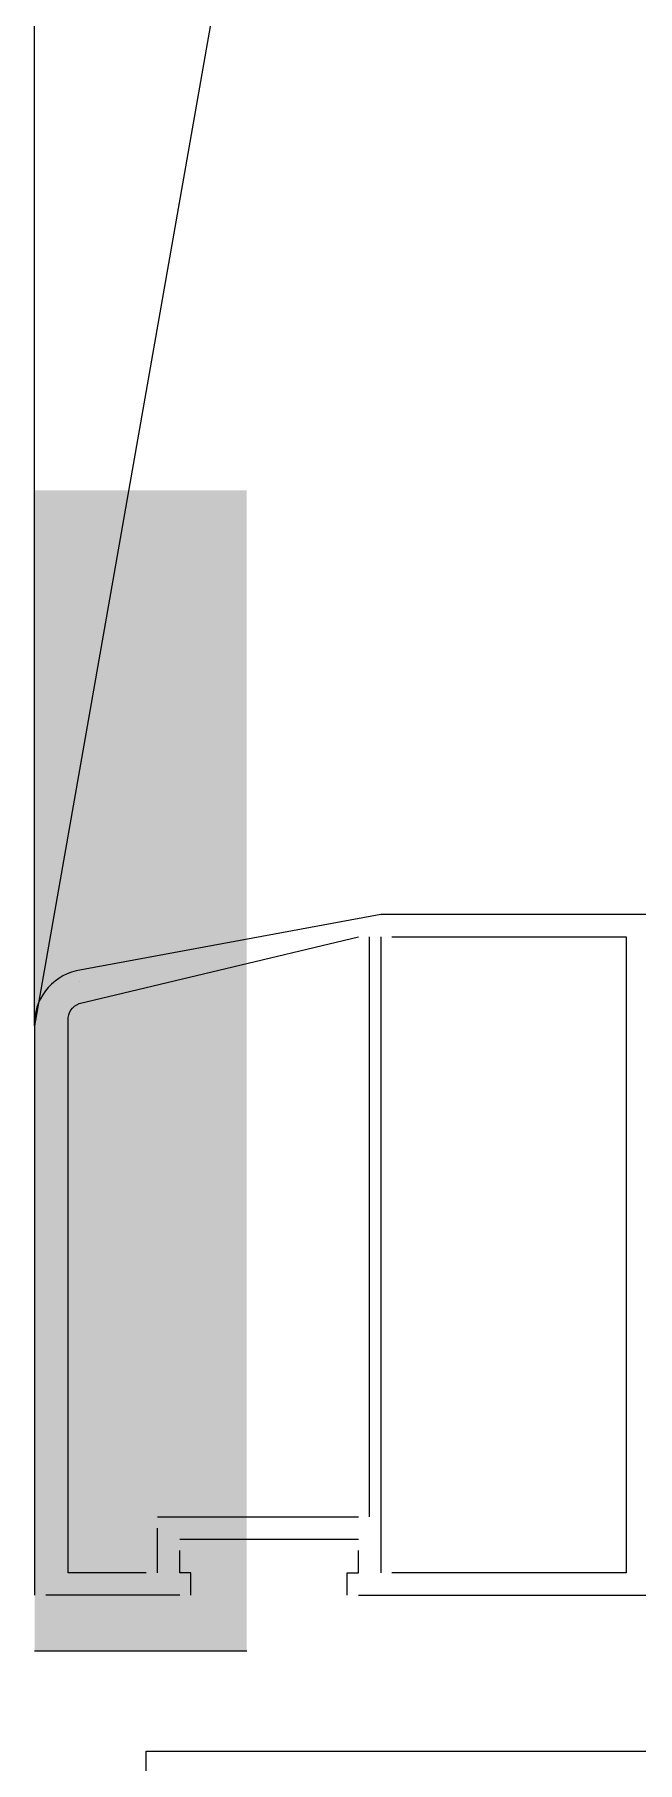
# Model space of a CAD drawing. Header units: millimetres. Extents: x 906 to 41302, y 848 to 28850.
# Drawn here: x 16129 to 16186.2, y 17190.5 to 17354.4 of the extents above; entities that cross this region are included whole.
import ezdxf

# ---------------------------------------------------------------- set-up
doc = ezdxf.new("R2010")
doc.units = ezdxf.units.MM
for name, color, linetype in [('PDF_X-단위세대$및$주동평면도$A-DOOR', 7, 'Continuous'), ('PDF_X-단위세대$및$주동평면도$A-ST-AXIS-CEN-SUB', 7, 'Continuous'), ('PDF_X-단위세대$및$주동평면도$A-WALL-DRY', 7, 'Continuous')]:
    doc.layers.add(name, color=color, linetype=linetype)

msp = doc.modelspace()

# ---------------------------------------------------------------- linework, layer by layer
at = {"layer": 'PDF_X-단위세대$및$주동평면도$A-DOOR', "lineweight": 5}
msp.add_lwpolyline([(16129.01, 17260.37), (16129.01, 18052), (16269.77, 17250.84), (16269.77, 18061.53)], close=True, dxfattribs=at)
at = {"layer": 'PDF_X-단위세대$및$주동평면도$A-DOOR', "lineweight": 9}
for points in [[(16214.74, 17268.84), (16213.68, 17270.95), (16161.82, 17270.95), (16132.95, 17265.59, 0.364335), (16129.01, 17260.37), (16129.01, 17206.39)], [(16139.59, 17208.51), (16132.19, 17208.51), (16132.19, 17260.9, -0.332082), (16133.24, 17262.49), (16159.7, 17268.84)]]:
    msp.add_lwpolyline(points, format="xyb", dxfattribs=at)
for points in [[(16161.82, 17270.95), (16161.82, 17270.95)], [(16159.7, 17268.84), (16159.7, 17268.84)], [(16160.76, 17213.8), (16160.76, 17268.84)], [(16160.76, 17268.84), (16160.76, 17268.84)], [(16161.82, 17268.84), (16161.82, 17208.51)], [(16161.82, 17268.84), (16161.82, 17268.84)], [(16162.88, 17268.84), (16185.1, 17268.84), (16185.1, 17208.51), (16162.88, 17208.51)], [(16162.88, 17268.84), (16162.88, 17268.84)], [(16185.1, 17268.84), (16185.1, 17268.84)], [(16133.24, 17264.6), (16133.24, 17264.6)], [(16133.24, 17262.49), (16133.24, 17262.49)], [(16129.01, 17260.37), (16129.01, 17260.37)], [(16132.19, 17260.37), (16132.19, 17260.37)], [(16140.65, 17213.8), (16159.7, 17213.8)], [(16140.65, 17213.8), (16140.65, 17213.8)], [(16140.65, 17208.51), (16140.65, 17212.74)], [(16140.65, 17212.74), (16140.65, 17212.74)], [(16159.7, 17213.8), (16159.7, 17213.8)], [(16160.76, 17213.8), (16160.76, 17213.8)], [(16142.77, 17211.69), (16159.7, 17211.69)], [(16142.77, 17211.69), (16142.77, 17211.69)], [(16159.7, 17211.69), (16159.7, 17211.69)], [(16143.83, 17206.39), (16143.83, 17208.51), (16142.77, 17208.51), (16142.77, 17210.63)], [(16142.77, 17210.63), (16142.77, 17210.63)], [(16158.64, 17206.39), (16158.64, 17208.51), (16159.7, 17208.51), (16159.7, 17210.63)], [(16159.7, 17210.63), (16159.7, 17210.63)], [(16132.19, 17208.51), (16132.19, 17208.51)], [(16139.59, 17208.51), (16139.59, 17208.51)], [(16140.65, 17208.51), (16140.65, 17208.51)], [(16142.77, 17208.51), (16142.77, 17208.51)], [(16143.83, 17208.51), (16143.83, 17208.51)], [(16158.64, 17208.51), (16158.64, 17208.51)], [(16159.7, 17208.51), (16159.7, 17208.51)], [(16161.82, 17208.51), (16161.82, 17208.51)], [(16162.88, 17208.51), (16162.88, 17208.51)], [(16185.1, 17208.51), (16185.1, 17208.51)], [(16129.01, 17206.39), (16129.01, 17206.39)], [(16142.77, 17206.39), (16130.07, 17206.39)], [(16130.07, 17206.39), (16130.07, 17206.39)], [(16142.77, 17206.39), (16142.77, 17206.39)], [(16143.83, 17206.39), (16143.83, 17206.39)], [(16158.64, 17206.39), (16158.64, 17206.39)], [(16159.7, 17206.39), (16213.68, 17206.39)], [(16159.7, 17206.39), (16159.7, 17206.39)]]:
    msp.add_lwpolyline(points, dxfattribs=at)
at = {"layer": 'PDF_X-단위세대$및$주동평면도$A-ST-AXIS-CEN-SUB', "lineweight": 0}
msp.add_lwpolyline([(16129.01, 17201.1), (16149.12, 17201.1)], dxfattribs=at)
at = {"layer": 'PDF_X-단위세대$및$주동평면도$A-ST-AXIS-CEN-SUB', "transparency": 33554559}
for points in [[(16129.01, 17311.17), (16149.12, 17311.17), (16129.01, 17201.1)], [(16149.12, 17311.17), (16129.01, 17201.1), (16149.12, 17201.1)]]:
    msp.add_solid(points, dxfattribs=at)
at = {"layer": 'PDF_X-단위세대$및$주동평면도$A-WALL-DRY', "lineweight": 13}
msp.add_lwpolyline([(16139.59, 17171.47), (16139.59, 17191.58), (18099.63, 17191.58), (18099.63, 17286.83), (18099.63, 18211.81)], dxfattribs=at)

doc.saveas('drawing.dxf')
